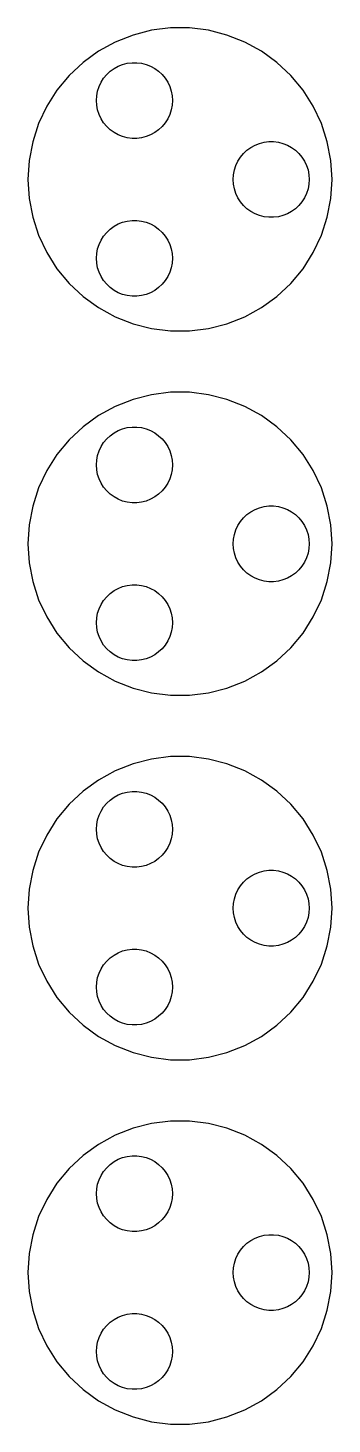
# Model space of a CAD drawing. Header units: metres. Extents: x -18 to 18, y -10 to 305.
# Drawn here: x -10 to 10, y 62 to 154 of the extents above; entities that cross this region are included whole.
import ezdxf

# ---------------------------------------------------------------- set-up
doc = ezdxf.new("R2010")
doc.units = ezdxf.units.M

msp = doc.modelspace()

# ---------------------------------------------------------------- linework, layer by layer
for p, q in [((-1.87381, 153.823), (-3.09016, 153.511)), ((-0.627899, 153.98), (-1.87381, 153.823)), ((0.627899, 153.98), (-0.627899, 153.98)), ((1.87381, 153.823), (0.627899, 153.98)), ((3.09016, 153.511), (1.87381, 153.823)), ((-4.25778, 153.048), (-5.35826, 152.443)), ((-3.09016, 153.511), (-4.25778, 153.048)), ((4.25778, 153.048), (3.09016, 153.511)), ((5.35826, 152.443), (4.25778, 153.048)), ((-5.35826, 152.443), (-6.37424, 151.705)), ((6.37424, 151.705), (5.35826, 152.443)), ((-7.28967, 150.845), (-8.09016, 149.878)), ((-6.37424, 151.705), (-7.28967, 150.845)), ((-5.02254, 150.666), (-4.82242, 150.908)), ((-4.82242, 150.908), (-4.59355, 151.122)), ((-4.59355, 151.122), (-4.33955, 151.307)), ((-4.33955, 151.307), (-4.06444, 151.458)), ((-4.06444, 151.458), (-3.77254, 151.574)), ((-3.77254, 151.574), (-3.46844, 151.652)), ((-3.46844, 151.652), (-3.15697, 151.691)), ((-3.15697, 151.691), (-2.84302, 151.691)), ((-2.84302, 151.691), (-2.53154, 151.652)), ((-2.53154, 151.652), (-2.22745, 151.574)), ((-2.22745, 151.574), (-1.93555, 151.458)), ((-1.93555, 151.458), (-1.66043, 151.307)), ((-1.66043, 151.307), (-1.40643, 151.122)), ((-1.40643, 151.122), (-1.17757, 150.908)), ((-1.17757, 150.908), (-0.977448, 150.666)), ((7.28967, 150.845), (6.37424, 151.705)), ((8.09016, 149.878), (7.28967, 150.845)), ((-5.42145, 149.818), (-5.32443, 150.116)), ((-5.32443, 150.116), (-5.19077, 150.401)), ((-5.19077, 150.401), (-5.02254, 150.666)), ((-0.977448, 150.666), (-0.809219, 150.401)), ((-0.809219, 150.401), (-0.675552, 150.116)), ((-0.675552, 150.116), (-0.578537, 149.818)), ((-8.09016, 149.878), (-8.76306, 148.818)), ((-5.5, 149.196), (-5.48029, 149.509)), ((-5.48029, 148.883), (-5.5, 149.196)), ((-5.48029, 149.509), (-5.42145, 149.818)), ((-0.578537, 149.818), (-0.519699, 149.509)), ((-0.519699, 149.509), (-0.5, 149.196)), ((-0.5, 149.196), (-0.519699, 148.883)), ((8.76306, 148.818), (8.09016, 149.878)), ((-8.76306, 148.818), (-9.29776, 147.681)), ((-5.42145, 148.574), (-5.48029, 148.883)), ((-5.32443, 148.276), (-5.42145, 148.574)), ((-5.19077, 147.992), (-5.32443, 148.276)), ((-0.675552, 148.276), (-0.809219, 147.992)), ((-0.578537, 148.574), (-0.675552, 148.276)), ((-0.519699, 148.883), (-0.578537, 148.574)), ((9.29776, 147.681), (8.76306, 148.818)), ((-9.29776, 147.681), (-9.68582, 146.487)), ((-5.02254, 147.727), (-5.19077, 147.992)), ((-4.82242, 147.485), (-5.02254, 147.727)), ((-4.59355, 147.27), (-4.82242, 147.485)), ((-4.33955, 147.085), (-4.59355, 147.27)), ((-1.40643, 147.27), (-1.66043, 147.085)), ((-1.17757, 147.485), (-1.40643, 147.27)), ((-0.977448, 147.727), (-1.17757, 147.485)), ((-0.809219, 147.992), (-0.977448, 147.727)), ((9.68582, 146.487), (9.29776, 147.681)), ((-9.68582, 146.487), (-9.92114, 145.253)), ((-4.06444, 146.934), (-4.33955, 147.085)), ((-3.77254, 146.818), (-4.06444, 146.934)), ((-3.46844, 146.74), (-3.77254, 146.818)), ((-3.15697, 146.701), (-3.46844, 146.74)), ((-2.84302, 146.701), (-3.15697, 146.701)), ((-2.53154, 146.74), (-2.84302, 146.701)), ((-2.22745, 146.818), (-2.53154, 146.74)), ((-1.93555, 146.934), (-2.22745, 146.818)), ((-1.66043, 147.085), (-1.93555, 146.934)), ((4.66043, 146.111), (4.93555, 146.262)), ((4.93555, 146.262), (5.22745, 146.378)), ((5.22745, 146.378), (5.53154, 146.456)), ((5.53154, 146.456), (5.84302, 146.495)), ((5.84302, 146.495), (6.15697, 146.495)), ((6.15697, 146.495), (6.46844, 146.456)), ((6.46844, 146.456), (6.77254, 146.378)), ((6.77254, 146.378), (7.06444, 146.262)), ((7.06444, 146.262), (7.33955, 146.111)), ((9.92114, 145.253), (9.68582, 146.487)), ((3.80922, 145.204), (3.97745, 145.469)), ((3.97745, 145.469), (4.17757, 145.711)), ((4.17757, 145.711), (4.40643, 145.926)), ((4.40643, 145.926), (4.66043, 146.111)), ((7.33955, 146.111), (7.59355, 145.926)), ((7.59355, 145.926), (7.82242, 145.711)), ((7.82242, 145.711), (8.02254, 145.469)), ((8.02254, 145.469), (8.19077, 145.204)), ((-9.92114, 145.253), (-10, 144)), ((3.5197, 144.313), (3.57854, 144.622)), ((3.57854, 144.622), (3.67555, 144.92)), ((3.67555, 144.92), (3.80922, 145.204)), ((8.19077, 145.204), (8.32443, 144.92)), ((8.32443, 144.92), (8.42145, 144.622)), ((8.42145, 144.622), (8.48029, 144.313)), ((10, 144), (9.92114, 145.253)), ((-10, 144), (-9.92114, 142.747)), ((3.5, 144), (3.5197, 144.313)), ((3.5197, 143.687), (3.5, 144)), ((3.57854, 143.378), (3.5197, 143.687)), ((8.48029, 143.687), (8.42145, 143.378)), ((8.48029, 144.313), (8.5, 144)), ((8.5, 144), (8.48029, 143.687)), ((9.92114, 142.747), (10, 144)), ((-9.92114, 142.747), (-9.68582, 141.513)), ((3.67555, 143.08), (3.57854, 143.378)), ((3.80922, 142.796), (3.67555, 143.08)), ((3.97745, 142.531), (3.80922, 142.796)), ((8.19077, 142.796), (8.02254, 142.531)), ((8.32443, 143.08), (8.19077, 142.796)), ((8.42145, 143.378), (8.32443, 143.08)), ((9.68582, 141.513), (9.92114, 142.747)), ((4.17757, 142.289), (3.97745, 142.531)), ((4.40643, 142.074), (4.17757, 142.289)), ((4.66043, 141.889), (4.40643, 142.074)), ((4.93555, 141.738), (4.66043, 141.889)), ((5.22745, 141.622), (4.93555, 141.738)), ((5.53154, 141.544), (5.22745, 141.622)), ((6.77254, 141.622), (6.46844, 141.544)), ((7.06444, 141.738), (6.77254, 141.622)), ((7.33955, 141.889), (7.06444, 141.738)), ((7.59355, 142.074), (7.33955, 141.889)), ((7.82242, 142.289), (7.59355, 142.074)), ((8.02254, 142.531), (7.82242, 142.289)), ((-9.68582, 141.513), (-9.29776, 140.319)), ((-4.82242, 140.515), (-4.59355, 140.73)), ((-4.59355, 140.73), (-4.33955, 140.915)), ((-4.33955, 140.915), (-4.06444, 141.066)), ((-4.06444, 141.066), (-3.77254, 141.182)), ((-3.77254, 141.182), (-3.46844, 141.26)), ((-3.46844, 141.26), (-3.15697, 141.299)), ((-3.15697, 141.299), (-2.84302, 141.299)), ((-2.84302, 141.299), (-2.53154, 141.26)), ((-2.53154, 141.26), (-2.22745, 141.182)), ((-2.22745, 141.182), (-1.93555, 141.066)), ((-1.93555, 141.066), (-1.66043, 140.915)), ((-1.66043, 140.915), (-1.40643, 140.73)), ((-1.40643, 140.73), (-1.17757, 140.515)), ((5.84302, 141.505), (5.53154, 141.544)), ((6.15697, 141.505), (5.84302, 141.505)), ((6.46844, 141.544), (6.15697, 141.505)), ((9.29776, 140.319), (9.68582, 141.513)), ((-9.29776, 140.319), (-8.76306, 139.182)), ((-5.32443, 139.724), (-5.19077, 140.008)), ((-5.19077, 140.008), (-5.02254, 140.273)), ((-5.02254, 140.273), (-4.82242, 140.515)), ((-1.17757, 140.515), (-0.977448, 140.273)), ((-0.977448, 140.273), (-0.809219, 140.008)), ((-0.809219, 140.008), (-0.675552, 139.724)), ((8.76306, 139.182), (9.29776, 140.319)), ((-8.76306, 139.182), (-8.09016, 138.122)), ((-5.5, 138.804), (-5.48029, 139.117)), ((-5.48029, 139.117), (-5.42145, 139.426)), ((-5.42145, 139.426), (-5.32443, 139.724)), ((-0.675552, 139.724), (-0.578537, 139.426)), ((-0.578537, 139.426), (-0.519699, 139.117)), ((-0.519699, 139.117), (-0.5, 138.804)), ((8.09016, 138.122), (8.76306, 139.182)), ((-8.09016, 138.122), (-7.28967, 137.155)), ((-5.48029, 138.491), (-5.5, 138.804)), ((-5.42145, 138.182), (-5.48029, 138.491)), ((-5.32443, 137.884), (-5.42145, 138.182)), ((-0.578537, 138.182), (-0.675552, 137.884)), ((-0.519699, 138.491), (-0.578537, 138.182)), ((-0.5, 138.804), (-0.519699, 138.491)), ((7.28967, 137.155), (8.09016, 138.122)), ((-7.28967, 137.155), (-6.37424, 136.295)), ((-5.19077, 137.599), (-5.32443, 137.884)), ((-5.02254, 137.334), (-5.19077, 137.599)), ((-4.82242, 137.092), (-5.02254, 137.334)), ((-4.59355, 136.878), (-4.82242, 137.092)), ((-1.17757, 137.092), (-1.40643, 136.878)), ((-0.977448, 137.334), (-1.17757, 137.092)), ((-0.809219, 137.599), (-0.977448, 137.334)), ((-0.675552, 137.884), (-0.809219, 137.599)), ((6.37424, 136.295), (7.28967, 137.155)), ((-6.37424, 136.295), (-5.35826, 135.557)), ((-4.33955, 136.693), (-4.59355, 136.878)), ((-4.06444, 136.542), (-4.33955, 136.693)), ((-3.77254, 136.426), (-4.06444, 136.542)), ((-3.46844, 136.348), (-3.77254, 136.426)), ((-3.15697, 136.309), (-3.46844, 136.348)), ((-2.84302, 136.309), (-3.15697, 136.309)), ((-2.53154, 136.348), (-2.84302, 136.309)), ((-2.22745, 136.426), (-2.53154, 136.348)), ((-1.93555, 136.542), (-2.22745, 136.426)), ((-1.66043, 136.693), (-1.93555, 136.542)), ((-1.40643, 136.878), (-1.66043, 136.693)), ((5.35826, 135.557), (6.37424, 136.295)), ((-5.35826, 135.557), (-4.25778, 134.952)), ((4.25778, 134.952), (5.35826, 135.557)), ((-4.25778, 134.952), (-3.09016, 134.489)), ((-3.09016, 134.489), (-1.87381, 134.177)), ((1.87381, 134.177), (3.09016, 134.489)), ((3.09016, 134.489), (4.25778, 134.952)), ((-1.87381, 134.177), (-0.627899, 134.02)), ((-0.627899, 134.02), (0.627899, 134.02)), ((0.627899, 134.02), (1.87381, 134.177)), ((-1.87381, 129.823), (-3.09016, 129.511)), ((-0.627899, 129.98), (-1.87381, 129.823)), ((0.627899, 129.98), (-0.627899, 129.98)), ((1.87381, 129.823), (0.627899, 129.98)), ((3.09016, 129.511), (1.87381, 129.823)), ((-4.25778, 129.048), (-5.35826, 128.443)), ((-3.09016, 129.511), (-4.25778, 129.048)), ((4.25778, 129.048), (3.09016, 129.511)), ((5.35826, 128.443), (4.25778, 129.048)), ((-5.35826, 128.443), (-6.37424, 127.705)), ((6.37424, 127.705), (5.35826, 128.443)), ((-6.37424, 127.705), (-7.28967, 126.845)), ((-5.02254, 126.666), (-4.82242, 126.908)), ((-4.82242, 126.908), (-4.59355, 127.122)), ((-4.59355, 127.122), (-4.33955, 127.307)), ((-4.33955, 127.307), (-4.06444, 127.458)), ((-4.06444, 127.458), (-3.77254, 127.574)), ((-3.77254, 127.574), (-3.46844, 127.652)), ((-3.46844, 127.652), (-3.15697, 127.691)), ((-3.15697, 127.691), (-2.84302, 127.691)), ((-2.84302, 127.691), (-2.53154, 127.652)), ((-2.53154, 127.652), (-2.22745, 127.574)), ((-2.22745, 127.574), (-1.93555, 127.458)), ((-1.93555, 127.458), (-1.66043, 127.307)), ((-1.66043, 127.307), (-1.40643, 127.122)), ((-1.40643, 127.122), (-1.17757, 126.908)), ((-1.17757, 126.908), (-0.977448, 126.666)), ((7.28967, 126.845), (6.37424, 127.705)), ((-7.28967, 126.845), (-8.09016, 125.878)), ((-5.42145, 125.818), (-5.32443, 126.116)), ((-5.32443, 126.116), (-5.19077, 126.401)), ((-5.19077, 126.401), (-5.02254, 126.666)), ((-0.977448, 126.666), (-0.809219, 126.401)), ((-0.809219, 126.401), (-0.675552, 126.116)), ((-0.675552, 126.116), (-0.578537, 125.818)), ((8.09016, 125.878), (7.28967, 126.845)), ((-8.09016, 125.878), (-8.76306, 124.818)), ((-5.5, 125.196), (-5.48029, 125.509)), ((-5.48029, 124.883), (-5.5, 125.196)), ((-5.48029, 125.509), (-5.42145, 125.818)), ((-0.578537, 125.818), (-0.519699, 125.509)), ((-0.519699, 125.509), (-0.5, 125.196)), ((-0.5, 125.196), (-0.519699, 124.883)), ((8.76306, 124.818), (8.09016, 125.878)), ((-8.76306, 124.818), (-9.29776, 123.681)), ((-5.42145, 124.574), (-5.48029, 124.883)), ((-5.32443, 124.276), (-5.42145, 124.574)), ((-5.19077, 123.992), (-5.32443, 124.276)), ((-0.675552, 124.276), (-0.809219, 123.992)), ((-0.578537, 124.574), (-0.675552, 124.276)), ((-0.519699, 124.883), (-0.578537, 124.574)), ((9.29776, 123.681), (8.76306, 124.818)), ((-9.29776, 123.681), (-9.68582, 122.487)), ((-5.02254, 123.727), (-5.19077, 123.992)), ((-4.82242, 123.485), (-5.02254, 123.727)), ((-4.59355, 123.27), (-4.82242, 123.485)), ((-4.33955, 123.085), (-4.59355, 123.27)), ((-1.40643, 123.27), (-1.66043, 123.085)), ((-1.17757, 123.485), (-1.40643, 123.27)), ((-0.977448, 123.727), (-1.17757, 123.485)), ((-0.809219, 123.992), (-0.977448, 123.727)), ((9.68582, 122.487), (9.29776, 123.681)), ((-9.68582, 122.487), (-9.92114, 121.253)), ((-4.06444, 122.934), (-4.33955, 123.085)), ((-3.77254, 122.818), (-4.06444, 122.934)), ((-3.46844, 122.74), (-3.77254, 122.818)), ((-3.15697, 122.701), (-3.46844, 122.74)), ((-2.84302, 122.701), (-3.15697, 122.701)), ((-2.53154, 122.74), (-2.84302, 122.701)), ((-2.22745, 122.818), (-2.53154, 122.74)), ((-1.93555, 122.934), (-2.22745, 122.818)), ((-1.66043, 123.085), (-1.93555, 122.934)), ((4.93555, 122.262), (5.22745, 122.378)), ((5.22745, 122.378), (5.53154, 122.456)), ((5.53154, 122.456), (5.84302, 122.495)), ((5.84302, 122.495), (6.15697, 122.495)), ((6.15697, 122.495), (6.46844, 122.456)), ((6.46844, 122.456), (6.77254, 122.378)), ((6.77254, 122.378), (7.06444, 122.262)), ((9.92114, 121.253), (9.68582, 122.487)), ((3.80922, 121.204), (3.97745, 121.469)), ((3.97745, 121.469), (4.17757, 121.711)), ((4.17757, 121.711), (4.40643, 121.926)), ((4.40643, 121.926), (4.66043, 122.111)), ((4.66043, 122.111), (4.93555, 122.262)), ((7.06444, 122.262), (7.33955, 122.111)), ((7.33955, 122.111), (7.59355, 121.926)), ((7.59355, 121.926), (7.82242, 121.711)), ((7.82242, 121.711), (8.02254, 121.469)), ((8.02254, 121.469), (8.19077, 121.204)), ((-9.92114, 121.253), (-10, 120)), ((3.5197, 120.313), (3.57854, 120.622)), ((3.57854, 120.622), (3.67555, 120.92)), ((3.67555, 120.92), (3.80922, 121.204)), ((8.19077, 121.204), (8.32443, 120.92)), ((8.32443, 120.92), (8.42145, 120.622)), ((8.42145, 120.622), (8.48029, 120.313)), ((10, 120), (9.92114, 121.253)), ((-10, 120), (-9.92114, 118.747)), ((3.5, 120), (3.5197, 120.313)), ((3.5197, 119.687), (3.5, 120)), ((3.57854, 119.378), (3.5197, 119.687)), ((8.48029, 119.687), (8.42145, 119.378)), ((8.48029, 120.313), (8.5, 120)), ((8.5, 120), (8.48029, 119.687)), ((9.92114, 118.747), (10, 120)), ((-9.92114, 118.747), (-9.68582, 117.513)), ((3.67555, 119.08), (3.57854, 119.378)), ((3.80922, 118.796), (3.67555, 119.08)), ((3.97745, 118.531), (3.80922, 118.796)), ((8.19077, 118.796), (8.02254, 118.531)), ((8.32443, 119.08), (8.19077, 118.796)), ((8.42145, 119.378), (8.32443, 119.08)), ((9.68582, 117.513), (9.92114, 118.747)), ((4.17757, 118.289), (3.97745, 118.531)), ((4.40643, 118.074), (4.17757, 118.289)), ((4.66043, 117.889), (4.40643, 118.074)), ((4.93555, 117.738), (4.66043, 117.889)), ((5.22745, 117.622), (4.93555, 117.738)), ((7.06444, 117.738), (6.77254, 117.622)), ((7.33955, 117.889), (7.06444, 117.738)), ((7.59355, 118.074), (7.33955, 117.889)), ((7.82242, 118.289), (7.59355, 118.074)), ((8.02254, 118.531), (7.82242, 118.289)), ((-9.68582, 117.513), (-9.29776, 116.319)), ((-4.59355, 116.73), (-4.33955, 116.915)), ((-4.33955, 116.915), (-4.06444, 117.066)), ((-4.06444, 117.066), (-3.77254, 117.182)), ((-3.77254, 117.182), (-3.46844, 117.26)), ((-3.46844, 117.26), (-3.15697, 117.299)), ((-3.15697, 117.299), (-2.84302, 117.299)), ((-2.84302, 117.299), (-2.53154, 117.26)), ((-2.53154, 117.26), (-2.22745, 117.182)), ((-2.22745, 117.182), (-1.93555, 117.066)), ((-1.93555, 117.066), (-1.66043, 116.915)), ((-1.66043, 116.915), (-1.40643, 116.73)), ((5.53154, 117.544), (5.22745, 117.622)), ((5.84302, 117.505), (5.53154, 117.544)), ((6.15697, 117.505), (5.84302, 117.505)), ((6.46844, 117.544), (6.15697, 117.505)), ((6.77254, 117.622), (6.46844, 117.544)), ((9.29776, 116.319), (9.68582, 117.513)), ((-9.29776, 116.319), (-8.76306, 115.182)), ((-5.32443, 115.724), (-5.19077, 116.008)), ((-5.19077, 116.008), (-5.02254, 116.273)), ((-5.02254, 116.273), (-4.82242, 116.515)), ((-4.82242, 116.515), (-4.59355, 116.73)), ((-1.40643, 116.73), (-1.17757, 116.515)), ((-1.17757, 116.515), (-0.977448, 116.273)), ((-0.977448, 116.273), (-0.809219, 116.008)), ((-0.809219, 116.008), (-0.675552, 115.724)), ((8.76306, 115.182), (9.29776, 116.319)), ((-8.76306, 115.182), (-8.09016, 114.122)), ((-5.5, 114.804), (-5.48029, 115.117)), ((-5.48029, 115.117), (-5.42145, 115.426)), ((-5.42145, 115.426), (-5.32443, 115.724)), ((-0.675552, 115.724), (-0.578537, 115.426)), ((-0.578537, 115.426), (-0.519699, 115.117)), ((-0.519699, 115.117), (-0.5, 114.804)), ((8.09016, 114.122), (8.76306, 115.182)), ((-8.09016, 114.122), (-7.28967, 113.155)), ((-5.48029, 114.491), (-5.5, 114.804)), ((-5.42145, 114.182), (-5.48029, 114.491)), ((-5.32443, 113.884), (-5.42145, 114.182)), ((-0.578537, 114.182), (-0.675552, 113.884)), ((-0.519699, 114.491), (-0.578537, 114.182)), ((-0.5, 114.804), (-0.519699, 114.491)), ((7.28967, 113.155), (8.09016, 114.122)), ((-7.28967, 113.155), (-6.37424, 112.295)), ((-5.19077, 113.599), (-5.32443, 113.884)), ((-5.02254, 113.334), (-5.19077, 113.599)), ((-4.82242, 113.092), (-5.02254, 113.334)), ((-0.977448, 113.334), (-1.17757, 113.092)), ((-0.809219, 113.599), (-0.977448, 113.334)), ((-0.675552, 113.884), (-0.809219, 113.599)), ((6.37424, 112.295), (7.28967, 113.155)), ((-6.37424, 112.295), (-5.35826, 111.557)), ((-4.59355, 112.878), (-4.82242, 113.092)), ((-4.33955, 112.693), (-4.59355, 112.878)), ((-4.06444, 112.542), (-4.33955, 112.693)), ((-3.77254, 112.426), (-4.06444, 112.542)), ((-3.46844, 112.348), (-3.77254, 112.426)), ((-3.15697, 112.309), (-3.46844, 112.348)), ((-2.84302, 112.309), (-3.15697, 112.309)), ((-2.53154, 112.348), (-2.84302, 112.309)), ((-2.22745, 112.426), (-2.53154, 112.348)), ((-1.93555, 112.542), (-2.22745, 112.426)), ((-1.66043, 112.693), (-1.93555, 112.542)), ((-1.40643, 112.878), (-1.66043, 112.693)), ((-1.17757, 113.092), (-1.40643, 112.878)), ((5.35826, 111.557), (6.37424, 112.295)), ((-5.35826, 111.557), (-4.25778, 110.952)), ((4.25778, 110.952), (5.35826, 111.557)), ((-4.25778, 110.952), (-3.09016, 110.489)), ((-3.09016, 110.489), (-1.87381, 110.177)), ((1.87381, 110.177), (3.09016, 110.489)), ((3.09016, 110.489), (4.25778, 110.952)), ((-1.87381, 110.177), (-0.627899, 110.02)), ((-0.627899, 110.02), (0.627899, 110.02)), ((0.627899, 110.02), (1.87381, 110.177)), ((-1.87381, 105.823), (-3.09016, 105.511)), ((-0.627899, 105.98), (-1.87381, 105.823)), ((0.627899, 105.98), (-0.627899, 105.98)), ((1.87381, 105.823), (0.627899, 105.98)), ((3.09016, 105.511), (1.87381, 105.823)), ((-4.25778, 105.048), (-5.35826, 104.443)), ((-3.09016, 105.511), (-4.25778, 105.048)), ((4.25778, 105.048), (3.09016, 105.511)), ((5.35826, 104.443), (4.25778, 105.048)), ((-5.35826, 104.443), (-6.37424, 103.705)), ((6.37424, 103.705), (5.35826, 104.443)), ((-6.37424, 103.705), (-7.28967, 102.845)), ((-4.82242, 102.908), (-4.59355, 103.122)), ((-4.59355, 103.122), (-4.33955, 103.307)), ((-4.33955, 103.307), (-4.06444, 103.458)), ((-4.06444, 103.458), (-3.77254, 103.574)), ((-3.77254, 103.574), (-3.46844, 103.652)), ((-3.46844, 103.652), (-3.15697, 103.691)), ((-3.15697, 103.691), (-2.84302, 103.691)), ((-2.84302, 103.691), (-2.53154, 103.652)), ((-2.53154, 103.652), (-2.22745, 103.574)), ((-2.22745, 103.574), (-1.93555, 103.458)), ((-1.93555, 103.458), (-1.66043, 103.307)), ((-1.66043, 103.307), (-1.40643, 103.122)), ((-1.40643, 103.122), (-1.17757, 102.908)), ((7.28967, 102.845), (6.37424, 103.705)), ((-7.28967, 102.845), (-8.09016, 101.878)), ((-5.42145, 101.818), (-5.32443, 102.116)), ((-5.32443, 102.116), (-5.19077, 102.401)), ((-5.19077, 102.401), (-5.02254, 102.666)), ((-5.02254, 102.666), (-4.82242, 102.908)), ((-1.17757, 102.908), (-0.977448, 102.666)), ((-0.977448, 102.666), (-0.809219, 102.401)), ((-0.809219, 102.401), (-0.675552, 102.116)), ((-0.675552, 102.116), (-0.578537, 101.818)), ((8.09016, 101.878), (7.28967, 102.845)), ((-8.09016, 101.878), (-8.76306, 100.818)), ((-5.5, 101.196), (-5.48029, 101.509)), ((-5.48029, 100.883), (-5.5, 101.196)), ((-5.48029, 101.509), (-5.42145, 101.818)), ((-0.578537, 101.818), (-0.519699, 101.509)), ((-0.519699, 101.509), (-0.5, 101.196)), ((-0.5, 101.196), (-0.519699, 100.883)), ((8.76306, 100.818), (8.09016, 101.878)), ((-8.76306, 100.818), (-9.29776, 99.6812)), ((-5.42145, 100.574), (-5.48029, 100.883)), ((-5.32443, 100.276), (-5.42145, 100.574)), ((-5.19077, 99.9918), (-5.32443, 100.276)), ((-0.675552, 100.276), (-0.809219, 99.9918)), ((-0.578537, 100.574), (-0.675552, 100.276)), ((-0.519699, 100.883), (-0.578537, 100.574)), ((9.29776, 99.6812), (8.76306, 100.818)), ((-9.29776, 99.6812), (-9.68582, 98.4869)), ((-5.02254, 99.7267), (-5.19077, 99.9918)), ((-4.82242, 99.4848), (-5.02254, 99.7267)), ((-4.59355, 99.2699), (-4.82242, 99.4848)), ((-1.17757, 99.4848), (-1.40643, 99.2699)), ((-0.977448, 99.7267), (-1.17757, 99.4848)), ((-0.809219, 99.9918), (-0.977448, 99.7267)), ((9.68582, 98.4869), (9.29776, 99.6812)), ((-9.68582, 98.4869), (-9.92114, 97.2533)), ((-4.33955, 99.0853), (-4.59355, 99.2699)), ((-4.06444, 98.9341), (-4.33955, 99.0853)), ((-3.77254, 98.8185), (-4.06444, 98.9341)), ((-3.46844, 98.7404), (-3.77254, 98.8185)), ((-3.15697, 98.7011), (-3.46844, 98.7404)), ((-2.84302, 98.7011), (-3.15697, 98.7011)), ((-2.53154, 98.7404), (-2.84302, 98.7011)), ((-2.22745, 98.8185), (-2.53154, 98.7404)), ((-1.93555, 98.9341), (-2.22745, 98.8185)), ((-1.66043, 99.0853), (-1.93555, 98.9341)), ((-1.40643, 99.2699), (-1.66043, 99.0853)), ((5.22745, 98.3776), (5.53154, 98.4557)), ((5.53154, 98.4557), (5.84302, 98.4951)), ((5.84302, 98.4951), (6.15697, 98.4951)), ((6.15697, 98.4951), (6.46844, 98.4557)), ((6.46844, 98.4557), (6.77254, 98.3776)), ((9.92114, 97.2533), (9.68582, 98.4869)), ((3.97745, 97.4695), (4.17757, 97.7114)), ((4.17757, 97.7114), (4.40643, 97.9263)), ((4.40643, 97.9263), (4.66043, 98.1108)), ((4.66043, 98.1108), (4.93555, 98.2621)), ((4.93555, 98.2621), (5.22745, 98.3776)), ((6.77254, 98.3776), (7.06444, 98.2621)), ((7.06444, 98.2621), (7.33955, 98.1108)), ((7.33955, 98.1108), (7.59355, 97.9263)), ((7.59355, 97.9263), (7.82242, 97.7114)), ((7.82242, 97.7114), (8.02254, 97.4695)), ((-9.92114, 97.2533), (-10, 96)), ((3.5197, 96.3133), (3.57854, 96.6217)), ((3.57854, 96.6217), (3.67555, 96.9203)), ((3.67555, 96.9203), (3.80922, 97.2044)), ((3.80922, 97.2044), (3.97745, 97.4695)), ((8.02254, 97.4695), (8.19077, 97.2044)), ((8.19077, 97.2044), (8.32443, 96.9203)), ((8.32443, 96.9203), (8.42145, 96.6217)), ((8.42145, 96.6217), (8.48029, 96.3133)), ((10, 96), (9.92114, 97.2533)), ((-10, 96), (-9.92114, 94.7467)), ((3.5, 96), (3.5197, 96.3133)), ((3.5197, 95.6867), (3.5, 96)), ((3.57854, 95.3783), (3.5197, 95.6867)), ((8.48029, 95.6867), (8.42145, 95.3783)), ((8.48029, 96.3133), (8.5, 96)), ((8.5, 96), (8.48029, 95.6867)), ((9.92114, 94.7467), (10, 96)), ((-9.92114, 94.7467), (-9.68582, 93.5131)), ((3.67555, 95.0797), (3.57854, 95.3783)), ((3.80922, 94.7956), (3.67555, 95.0797)), ((3.97745, 94.5305), (3.80922, 94.7956)), ((8.19077, 94.7956), (8.02254, 94.5305)), ((8.32443, 95.0797), (8.19077, 94.7956)), ((8.42145, 95.3783), (8.32443, 95.0797)), ((9.68582, 93.5131), (9.92114, 94.7467)), ((4.17757, 94.2886), (3.97745, 94.5305)), ((4.40643, 94.0737), (4.17757, 94.2886)), ((4.66043, 93.8892), (4.40643, 94.0737)), ((4.93555, 93.7379), (4.66043, 93.8892)), ((7.33955, 93.8892), (7.06444, 93.7379)), ((7.59355, 94.0737), (7.33955, 93.8892)), ((7.82242, 94.2886), (7.59355, 94.0737)), ((8.02254, 94.5305), (7.82242, 94.2886)), ((-9.68582, 93.5131), (-9.29776, 92.3188)), ((-4.59355, 92.7301), (-4.33955, 92.9147)), ((-4.33955, 92.9147), (-4.06444, 93.0659)), ((-4.06444, 93.0659), (-3.77254, 93.1815)), ((-3.77254, 93.1815), (-3.46844, 93.2596)), ((-3.46844, 93.2596), (-3.15697, 93.2989)), ((-3.15697, 93.2989), (-2.84302, 93.2989)), ((-2.84302, 93.2989), (-2.53154, 93.2596)), ((-2.53154, 93.2596), (-2.22745, 93.1815)), ((-2.22745, 93.1815), (-1.93555, 93.0659)), ((-1.93555, 93.0659), (-1.66043, 92.9147)), ((-1.66043, 92.9147), (-1.40643, 92.7301)), ((5.22745, 93.6224), (4.93555, 93.7379)), ((5.53154, 93.5443), (5.22745, 93.6224)), ((5.84302, 93.5049), (5.53154, 93.5443)), ((6.15697, 93.5049), (5.84302, 93.5049)), ((6.46844, 93.5443), (6.15697, 93.5049)), ((6.77254, 93.6224), (6.46844, 93.5443)), ((7.06444, 93.7379), (6.77254, 93.6224)), ((9.29776, 92.3188), (9.68582, 93.5131)), ((-9.29776, 92.3188), (-8.76306, 91.1825)), ((-5.32443, 91.7242), (-5.19077, 92.0082)), ((-5.19077, 92.0082), (-5.02254, 92.2733)), ((-5.02254, 92.2733), (-4.82242, 92.5152)), ((-4.82242, 92.5152), (-4.59355, 92.7301)), ((-1.40643, 92.7301), (-1.17757, 92.5152)), ((-1.17757, 92.5152), (-0.977448, 92.2733)), ((-0.977448, 92.2733), (-0.809219, 92.0082)), ((-0.809219, 92.0082), (-0.675552, 91.7242)), ((8.76306, 91.1825), (9.29776, 92.3188)), ((-8.76306, 91.1825), (-8.09016, 90.1222)), ((-5.5, 90.8038), (-5.48029, 91.1172)), ((-5.48029, 91.1172), (-5.42145, 91.4256)), ((-5.42145, 91.4256), (-5.32443, 91.7242)), ((-0.675552, 91.7242), (-0.578537, 91.4256)), ((-0.578537, 91.4256), (-0.519699, 91.1172)), ((-0.519699, 91.1172), (-0.5, 90.8038)), ((8.09016, 90.1222), (8.76306, 91.1825)), ((-8.09016, 90.1222), (-7.28967, 89.1545)), ((-5.48029, 90.4905), (-5.5, 90.8038)), ((-5.42145, 90.1821), (-5.48029, 90.4905)), ((-5.32443, 89.8835), (-5.42145, 90.1821)), ((-0.578537, 90.1821), (-0.675552, 89.8835)), ((-0.519699, 90.4905), (-0.578537, 90.1821)), ((-0.5, 90.8038), (-0.519699, 90.4905)), ((7.28967, 89.1545), (8.09016, 90.1222)), ((-5.19077, 89.5995), (-5.32443, 89.8835)), ((-5.02254, 89.3344), (-5.19077, 89.5995)), ((-4.82242, 89.0925), (-5.02254, 89.3344)), ((-0.977448, 89.3344), (-1.17757, 89.0925)), ((-0.809219, 89.5995), (-0.977448, 89.3344)), ((-0.675552, 89.8835), (-0.809219, 89.5995)), ((-7.28967, 89.1545), (-6.37424, 88.2949)), ((-6.37424, 88.2949), (-5.35826, 87.5567)), ((-4.59355, 88.8776), (-4.82242, 89.0925)), ((-4.33955, 88.693), (-4.59355, 88.8776)), ((-4.06444, 88.5418), (-4.33955, 88.693)), ((-3.77254, 88.4262), (-4.06444, 88.5418)), ((-3.46844, 88.3481), (-3.77254, 88.4262)), ((-3.15697, 88.3088), (-3.46844, 88.3481)), ((-2.84302, 88.3088), (-3.15697, 88.3088)), ((-2.53154, 88.3481), (-2.84302, 88.3088)), ((-2.22745, 88.4262), (-2.53154, 88.3481)), ((-1.93555, 88.5418), (-2.22745, 88.4262)), ((-1.66043, 88.693), (-1.93555, 88.5418)), ((-1.40643, 88.8776), (-1.66043, 88.693)), ((-1.17757, 89.0925), (-1.40643, 88.8776)), ((5.35826, 87.5567), (6.37424, 88.2949)), ((6.37424, 88.2949), (7.28967, 89.1545)), ((-5.35826, 87.5567), (-4.25778, 86.9517)), ((4.25778, 86.9517), (5.35826, 87.5567)), ((-4.25778, 86.9517), (-3.09016, 86.4894)), ((-3.09016, 86.4894), (-1.87381, 86.1771)), ((1.87381, 86.1771), (3.09016, 86.4894)), ((3.09016, 86.4894), (4.25778, 86.9517)), ((-1.87381, 86.1771), (-0.627899, 86.0197)), ((-0.627899, 86.0197), (0.627899, 86.0197)), ((0.627899, 86.0197), (1.87381, 86.1771)), ((-0.627899, 81.9803), (-1.87381, 81.8229)), ((0.627899, 81.9803), (-0.627899, 81.9803)), ((1.87381, 81.8229), (0.627899, 81.9803)), ((-4.25778, 81.0483), (-5.35826, 80.4433)), ((-3.09016, 81.5106), (-4.25778, 81.0483)), ((-1.87381, 81.8229), (-3.09016, 81.5106)), ((3.09016, 81.5106), (1.87381, 81.8229)), ((4.25778, 81.0483), (3.09016, 81.5106)), ((5.35826, 80.4433), (4.25778, 81.0483)), ((-5.35826, 80.4433), (-6.37424, 79.7051)), ((6.37424, 79.7051), (5.35826, 80.4433)), ((-6.37424, 79.7051), (-7.28967, 78.8455)), ((-4.82242, 78.9075), (-4.59355, 79.1224)), ((-4.59355, 79.1224), (-4.33955, 79.307)), ((-4.33955, 79.307), (-4.06444, 79.4582)), ((-4.06444, 79.4582), (-3.77254, 79.5738)), ((-3.77254, 79.5738), (-3.46844, 79.6519)), ((-3.46844, 79.6519), (-3.15697, 79.6912)), ((-3.15697, 79.6912), (-2.84302, 79.6912)), ((-2.84302, 79.6912), (-2.53154, 79.6519)), ((-2.53154, 79.6519), (-2.22745, 79.5738)), ((-2.22745, 79.5738), (-1.93555, 79.4582)), ((-1.93555, 79.4582), (-1.66043, 79.307)), ((-1.66043, 79.307), (-1.40643, 79.1224)), ((-1.40643, 79.1224), (-1.17757, 78.9075)), ((7.28967, 78.8455), (6.37424, 79.7051)), ((-7.28967, 78.8455), (-8.09016, 77.8778)), ((-5.32443, 78.1165), (-5.19077, 78.4005)), ((-5.19077, 78.4005), (-5.02254, 78.6656)), ((-5.02254, 78.6656), (-4.82242, 78.9075)), ((-1.17757, 78.9075), (-0.977448, 78.6656)), ((-0.977448, 78.6656), (-0.809219, 78.4005)), ((-0.809219, 78.4005), (-0.675552, 78.1165)), ((8.09016, 77.8778), (7.28967, 78.8455)), ((-8.09016, 77.8778), (-8.76306, 76.8175)), ((-5.5, 77.1962), (-5.48029, 77.5095)), ((-5.48029, 77.5095), (-5.42145, 77.8179)), ((-5.42145, 77.8179), (-5.32443, 78.1165)), ((-0.675552, 78.1165), (-0.578537, 77.8179)), ((-0.578537, 77.8179), (-0.519699, 77.5095)), ((-0.519699, 77.5095), (-0.5, 77.1962)), ((8.76306, 76.8175), (8.09016, 77.8778)), ((-8.76306, 76.8175), (-9.29776, 75.6812)), ((-5.48029, 76.8828), (-5.5, 77.1962)), ((-5.42145, 76.5744), (-5.48029, 76.8828)), ((-5.32443, 76.2758), (-5.42145, 76.5744)), ((-0.578537, 76.5744), (-0.675552, 76.2758)), ((-0.519699, 76.8828), (-0.578537, 76.5744)), ((-0.5, 77.1962), (-0.519699, 76.8828)), ((9.29776, 75.6812), (8.76306, 76.8175)), ((-9.29776, 75.6812), (-9.68582, 74.4869)), ((-5.19077, 75.9918), (-5.32443, 76.2758)), ((-5.02254, 75.7267), (-5.19077, 75.9918)), ((-4.82242, 75.4848), (-5.02254, 75.7267)), ((-4.59355, 75.2699), (-4.82242, 75.4848)), ((-1.17757, 75.4848), (-1.40643, 75.2699)), ((-0.977448, 75.7267), (-1.17757, 75.4848)), ((-0.809219, 75.9918), (-0.977448, 75.7267)), ((-0.675552, 76.2758), (-0.809219, 75.9918)), ((9.68582, 74.4869), (9.29776, 75.6812)), ((-4.33955, 75.0853), (-4.59355, 75.2699)), ((-4.06444, 74.9341), (-4.33955, 75.0853)), ((-3.77254, 74.8185), (-4.06444, 74.9341)), ((-3.46844, 74.7404), (-3.77254, 74.8185)), ((-3.15697, 74.7011), (-3.46844, 74.7404)), ((-2.84302, 74.7011), (-3.15697, 74.7011)), ((-2.53154, 74.7404), (-2.84302, 74.7011)), ((-2.22745, 74.8185), (-2.53154, 74.7404)), ((-1.93555, 74.9341), (-2.22745, 74.8185)), ((-1.66043, 75.0853), (-1.93555, 74.9341)), ((-1.40643, 75.2699), (-1.66043, 75.0853)), ((5.53154, 74.4557), (5.84302, 74.4951)), ((5.84302, 74.4951), (6.15697, 74.4951)), ((6.15697, 74.4951), (6.46844, 74.4557)), ((-9.68582, 74.4869), (-9.92114, 73.2533)), ((3.97745, 73.4695), (4.17757, 73.7114)), ((4.17757, 73.7114), (4.40643, 73.9263)), ((4.40643, 73.9263), (4.66043, 74.1108)), ((4.66043, 74.1108), (4.93555, 74.2621)), ((4.93555, 74.2621), (5.22745, 74.3776)), ((5.22745, 74.3776), (5.53154, 74.4557)), ((6.46844, 74.4557), (6.77254, 74.3776)), ((6.77254, 74.3776), (7.06444, 74.2621)), ((7.06444, 74.2621), (7.33955, 74.1108)), ((7.33955, 74.1108), (7.59355, 73.9263)), ((7.59355, 73.9263), (7.82242, 73.7114)), ((7.82242, 73.7114), (8.02254, 73.4695)), ((9.92114, 73.2533), (9.68582, 74.4869)), ((-9.92114, 73.2533), (-10, 72)), ((3.57854, 72.6217), (3.67555, 72.9203)), ((3.67555, 72.9203), (3.80922, 73.2044)), ((3.80922, 73.2044), (3.97745, 73.4695)), ((8.02254, 73.4695), (8.19077, 73.2044)), ((8.19077, 73.2044), (8.32443, 72.9203)), ((8.32443, 72.9203), (8.42145, 72.6217)), ((10, 72), (9.92114, 73.2533)), ((-10, 72), (-9.92114, 70.7467)), ((3.5, 72), (3.5197, 72.3133)), ((3.5197, 71.6867), (3.5, 72)), ((3.5197, 72.3133), (3.57854, 72.6217)), ((8.42145, 72.6217), (8.48029, 72.3133)), ((8.48029, 72.3133), (8.5, 72)), ((8.5, 72), (8.48029, 71.6867)), ((9.92114, 70.7467), (10, 72)), ((3.57854, 71.3783), (3.5197, 71.6867)), ((3.67555, 71.0797), (3.57854, 71.3783)), ((3.80922, 70.7956), (3.67555, 71.0797)), ((8.32443, 71.0797), (8.19077, 70.7956)), ((8.42145, 71.3783), (8.32443, 71.0797)), ((8.48029, 71.6867), (8.42145, 71.3783)), ((-9.92114, 70.7467), (-9.68582, 69.5131)), ((3.97745, 70.5305), (3.80922, 70.7956)), ((4.17757, 70.2886), (3.97745, 70.5305)), ((4.40643, 70.0737), (4.17757, 70.2886)), ((4.66043, 69.8892), (4.40643, 70.0737)), ((7.59355, 70.0737), (7.33955, 69.8892)), ((7.82242, 70.2886), (7.59355, 70.0737)), ((8.02254, 70.5305), (7.82242, 70.2886)), ((8.19077, 70.7956), (8.02254, 70.5305)), ((9.68582, 69.5131), (9.92114, 70.7467)), ((-9.68582, 69.5131), (-9.29776, 68.3188)), ((-4.33955, 68.9147), (-4.06444, 69.0659)), ((-4.06444, 69.0659), (-3.77254, 69.1815)), ((-3.77254, 69.1815), (-3.46844, 69.2596)), ((-3.46844, 69.2596), (-3.15697, 69.2989)), ((-3.15697, 69.2989), (-2.84302, 69.2989)), ((-2.84302, 69.2989), (-2.53154, 69.2596)), ((-2.53154, 69.2596), (-2.22745, 69.1815)), ((-2.22745, 69.1815), (-1.93555, 69.0659)), ((-1.93555, 69.0659), (-1.66043, 68.9147)), ((4.93555, 69.7379), (4.66043, 69.8892)), ((5.22745, 69.6224), (4.93555, 69.7379)), ((5.53154, 69.5443), (5.22745, 69.6224)), ((5.84302, 69.5049), (5.53154, 69.5443)), ((6.15697, 69.5049), (5.84302, 69.5049)), ((6.46844, 69.5443), (6.15697, 69.5049)), ((6.77254, 69.6224), (6.46844, 69.5443)), ((7.06444, 69.7379), (6.77254, 69.6224)), ((7.33955, 69.8892), (7.06444, 69.7379)), ((9.29776, 68.3188), (9.68582, 69.5131)), ((-9.29776, 68.3188), (-8.76306, 67.1825)), ((-5.19077, 68.0082), (-5.02254, 68.2733)), ((-5.02254, 68.2733), (-4.82242, 68.5152)), ((-4.82242, 68.5152), (-4.59355, 68.7301)), ((-4.59355, 68.7301), (-4.33955, 68.9147)), ((-1.66043, 68.9147), (-1.40643, 68.7301)), ((-1.40643, 68.7301), (-1.17757, 68.5152)), ((-1.17757, 68.5152), (-0.977448, 68.2733)), ((-0.977448, 68.2733), (-0.809219, 68.0082)), ((8.76306, 67.1825), (9.29776, 68.3188)), ((-8.76306, 67.1825), (-8.09016, 66.1222)), ((-5.48029, 67.1172), (-5.42145, 67.4256)), ((-5.42145, 67.4256), (-5.32443, 67.7242)), ((-5.32443, 67.7242), (-5.19077, 68.0082)), ((-0.809219, 68.0082), (-0.675552, 67.7242)), ((-0.675552, 67.7242), (-0.578537, 67.4256)), ((-0.578537, 67.4256), (-0.519699, 67.1172)), ((8.09016, 66.1222), (8.76306, 67.1825)), ((-5.5, 66.8038), (-5.48029, 67.1172)), ((-5.48029, 66.4905), (-5.5, 66.8038)), ((-5.42145, 66.1821), (-5.48029, 66.4905)), ((-0.519699, 66.4905), (-0.578537, 66.1821)), ((-0.519699, 67.1172), (-0.5, 66.8038)), ((-0.5, 66.8038), (-0.519699, 66.4905)), ((-8.09016, 66.1222), (-7.28967, 65.1545)), ((-5.32443, 65.8835), (-5.42145, 66.1821)), ((-5.19077, 65.5995), (-5.32443, 65.8835)), ((-5.02254, 65.3344), (-5.19077, 65.5995)), ((-4.82242, 65.0925), (-5.02254, 65.3344)), ((-0.977448, 65.3344), (-1.17757, 65.0925)), ((-0.809219, 65.5995), (-0.977448, 65.3344)), ((-0.675552, 65.8835), (-0.809219, 65.5995)), ((-0.578537, 66.1821), (-0.675552, 65.8835)), ((7.28967, 65.1545), (8.09016, 66.1222)), ((-7.28967, 65.1545), (-6.37424, 64.2949)), ((-4.59355, 64.8776), (-4.82242, 65.0925)), ((-4.33955, 64.693), (-4.59355, 64.8776)), ((-4.06444, 64.5418), (-4.33955, 64.693)), ((-3.77254, 64.4262), (-4.06444, 64.5418)), ((-3.46844, 64.3481), (-3.77254, 64.4262)), ((-2.22745, 64.4262), (-2.53154, 64.3481)), ((-1.93555, 64.5418), (-2.22745, 64.4262)), ((-1.66043, 64.693), (-1.93555, 64.5418)), ((-1.40643, 64.8776), (-1.66043, 64.693)), ((-1.17757, 65.0925), (-1.40643, 64.8776)), ((6.37424, 64.2949), (7.28967, 65.1545)), ((-6.37424, 64.2949), (-5.35826, 63.5567)), ((-5.35826, 63.5567), (-4.25778, 62.9517)), ((-3.15697, 64.3088), (-3.46844, 64.3481)), ((-2.84302, 64.3088), (-3.15697, 64.3088)), ((-2.53154, 64.3481), (-2.84302, 64.3088)), ((4.25778, 62.9517), (5.35826, 63.5567)), ((5.35826, 63.5567), (6.37424, 64.2949)), ((-4.25778, 62.9517), (-3.09016, 62.4894)), ((3.09016, 62.4894), (4.25778, 62.9517)), ((-3.09016, 62.4894), (-1.87381, 62.1771)), ((-1.87381, 62.1771), (-0.627899, 62.0197)), ((-0.627899, 62.0197), (0.627899, 62.0197)), ((0.627899, 62.0197), (1.87381, 62.1771)), ((1.87381, 62.1771), (3.09016, 62.4894))]:
    msp.add_line(p, q)

doc.saveas('drawing.dxf')
